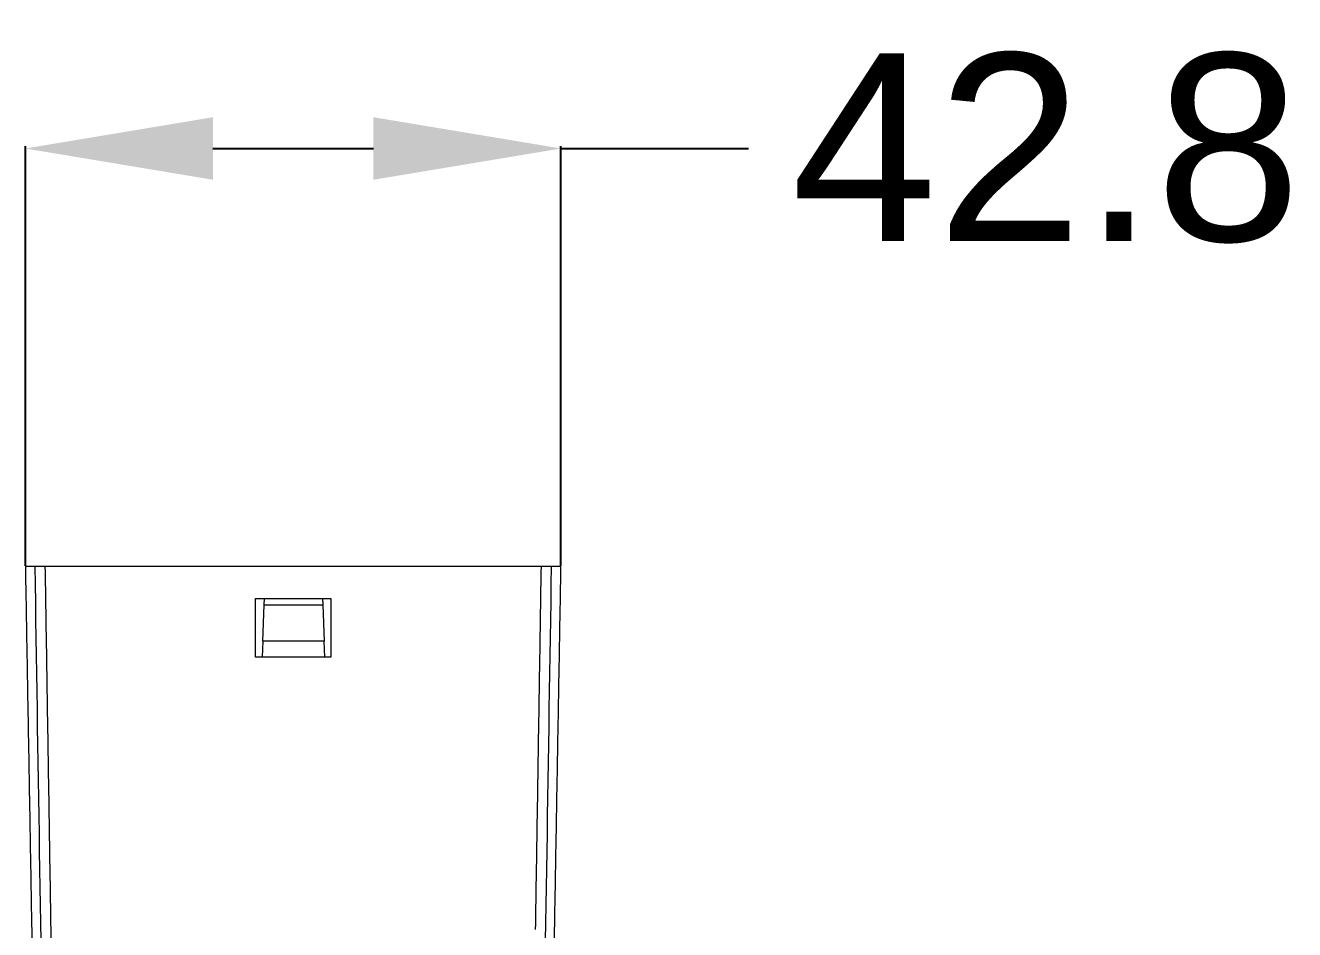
# Model space of a CAD drawing. Header units: millimetres. Extents: x 15137 to 17513, y -10160 to -6800.
# Drawn here: x 16512 to 16613.5, y -7713.1 to -7640.8 of the extents above; entities that cross this region are included whole.
import ezdxf

# ---------------------------------------------------------------- set-up
doc = ezdxf.new("R2010")
doc.units = ezdxf.units.MM
doc.styles.add('ARIAL', font='arial.ttf')
doc.dimstyles.get("Standard").update_dxf_attribs({"dimtxt": 15, "dimasz": 15, "dimexe": 0.18, "dimexo": 0.0625, "dimgap": 4, "dimtad": 0, "dimdec": 1, "dimdsep": 46, "dimtxsty": 'ARIAL', "dimcen": 0, "dimclrd": 5, "dimclre": 5, "dimclrt": 5, "dimadec": 0, "dimazin": 0, "dimtfac": 1, "dimtdec": 1, "dimtofl": 0, "dimtmove": 0, "dimatfit": 3, "dimfxl": 1, "dimtolj": 1, "dimtzin": 0, "dimarcsym": 0})

# ---------------------------------------------------------------- blocks, each defined once
blk = doc.blocks.new('*D84')
at = {"color": 5, "lineweight": -2, "transparency": 16777216}
for p, q in [((16512, -7684.01), (16512, -7650.45)), ((16527, -7650.63), (16539.84, -7650.63)), ((16554.84, -7684.01), (16554.84, -7650.45)), ((16554.84, -7650.63), (16569.84, -7650.63))]:
    blk.add_line(p, q, dxfattribs=at)
at = {"color": 5, "transparency": 16777216}
for points in [[(16527, -7648.13), (16527, -7653.13), (16512, -7650.63)], [(16539.84, -7648.13), (16539.84, -7653.13), (16554.84, -7650.63)]]:
    blk.add_solid(points, dxfattribs=at)
at = {"layer": 'Defpoints', "color": 0, "transparency": 16777216}
for p in [(16554.84, -7650.63), (16512, -7684.07), (16554.84, -7684.07)]:
    blk.add_point(p, dxfattribs=at)
at = {"color": 5, "transparency": 16777216, "insert": (16593.64, -7650.63), "char_height": 15, "attachment_point": 5, "style": 'ARIAL'}
blk.add_mtext('\\A1;42.8', dxfattribs=at)

msp = doc.modelspace()

# ---------------------------------------------------------------- linework, layer by layer
at = {"linetype": 'Continuous', "lineweight": 18}
for p, q in [((16553.27, -7684.07), (16513.57, -7684.07)), ((16530.42, -7691.32), (16530.42, -7686.62)), ((16530.42, -7686.62), (16536.42, -7686.62)), ((16531.1, -7687.12), (16531.12, -7686.62)), ((16535.76, -7686.62), (16535.78, -7687.12)), ((16536.42, -7686.62), (16536.42, -7691.32)), ((16530.99, -7690.03), (16531.1, -7687.12)), ((16531.1, -7687.12), (16535.78, -7687.12)), ((16535.78, -7687.12), (16535.89, -7690.03)), ((16530.99, -7690.03), (16530.94, -7691.32)), ((16535.89, -7690.03), (16530.99, -7690.03)), ((16535.94, -7691.32), (16535.89, -7690.03)), ((16536.42, -7691.32), (16530.42, -7691.32))]:
    msp.add_line(p, q, dxfattribs=at)
for points, knots in [([(16512.78, -7684.07), (16512.52, -7684.07), (16512.33, -7684.07), (16512.14, -7684.07), (16512.09, -7684.07), (16512.02, -7684.07), (16512, -7684.07), (16512, -7684.07), (16512, -7684.07), (16512, -7684.07)], [0, 0, 0, 0, 0.492093, 0.492093, 0.73814, 0.73814, 0.984187, 0.984187, 1, 1, 1, 1]), ([(16513.57, -7684.07), (16513.52, -7684.07), (16513.48, -7684.07), (16513.41, -7684.07), (16513.38, -7684.07), (16513.34, -7684.07), (16513.31, -7684.07), (16513.24, -7684.07), (16513.2, -7684.07), (16513.14, -7684.07), (16513.12, -7684.07), (16513.08, -7684.07), (16513.06, -7684.07), (16513.01, -7684.07), (16512.98, -7684.07), (16512.93, -7684.07), (16512.92, -7684.07), (16512.89, -7684.07), (16512.88, -7684.07), (16512.84, -7684.07), (16512.82, -7684.07), (16512.8, -7684.07), (16512.79, -7684.07), (16512.78, -7684.07), (16512.78, -7684.07), (16512.78, -7684.07)], [0, 0, 0, 0, 0.125, 0.125, 0.1875, 0.1875, 0.25, 0.25, 0.375, 0.375, 0.4375, 0.4375, 0.5, 0.5, 0.625, 0.625, 0.6875, 0.6875, 0.75, 0.75, 0.875, 0.875, 0.9375, 0.9375, 1, 1, 1, 1]), ([(16554.06, -7684.07), (16554.06, -7684.07), (16554.05, -7684.07), (16554.02, -7684.07), (16554.02, -7684.07), (16554, -7684.07), (16553.99, -7684.07), (16553.95, -7684.07), (16553.92, -7684.07), (16553.88, -7684.07), (16553.86, -7684.07), (16553.83, -7684.07), (16553.81, -7684.07), (16553.76, -7684.07), (16553.72, -7684.07), (16553.66, -7684.07), (16553.64, -7684.07), (16553.59, -7684.07), (16553.57, -7684.07), (16553.51, -7684.07), (16553.46, -7684.07), (16553.39, -7684.07), (16553.36, -7684.07), (16553.32, -7684.07), (16553.29, -7684.07), (16553.27, -7684.07)], [0, 0, 0, 0, 0.125, 0.125, 0.1875, 0.1875, 0.25, 0.25, 0.375, 0.375, 0.4375, 0.4375, 0.5, 0.5, 0.625, 0.625, 0.6875, 0.6875, 0.75, 0.75, 0.875, 0.875, 0.9375, 0.9375, 1, 1, 1, 1]), ([(16554.84, -7684.07), (16554.84, -7684.07), (16554.82, -7684.07), (16554.79, -7684.07), (16554.78, -7684.07), (16554.76, -7684.07), (16554.73, -7684.07), (16554.69, -7684.07), (16554.59, -7684.07), (16554.51, -7684.07), (16554.31, -7684.07), (16554.19, -7684.07), (16554.06, -7684.07)], [0, 0, 0, 0, 0.240071, 0.240071, 0.303399, 0.303399, 0.366726, 0.493381, 0.493381, 0.74669, 0.74669, 1, 1, 1, 1])]:
    msp.add_open_spline(points, degree=3, knots=knots, dxfattribs=at)
for points, degree in [([(16512, -7684.07), (16512.94, -7737.99)], 1), ([(16513.5, -7729.65), (16513.26, -7714.46), (16513.02, -7699.26), (16512.78, -7684.07)], 3), ([(16513.57, -7684.07), (16514.03, -7713.04)], 1), ([(16552.81, -7713.11), (16553.27, -7684.07)], 1), ([(16554.06, -7684.07), (16553.82, -7699.26), (16553.58, -7714.46), (16553.34, -7729.65)], 3), ([(16553.91, -7737.16), (16554.84, -7684.07)], 1), ([(16514.03, -7713.04), (16514.3, -7729.65)], 1)]:
    msp.add_open_spline(points, degree=degree, dxfattribs=at)

# ---------------------------------------------------------------- dimensions: what is measured, and where the dimension line sits
dim = msp.add_linear_dim(base=(16554.84, -7650.63), p1=(16512, -7684.07), p2=(16554.84, -7684.07), dimstyle='Standard', override={"dimtfillclr": 7})
dim.commit()
dim.dimension.update_dxf_attribs({"geometry": '*D84', "text_midpoint": (16593.64, -7650.63)})

doc.saveas('drawing.dxf')
